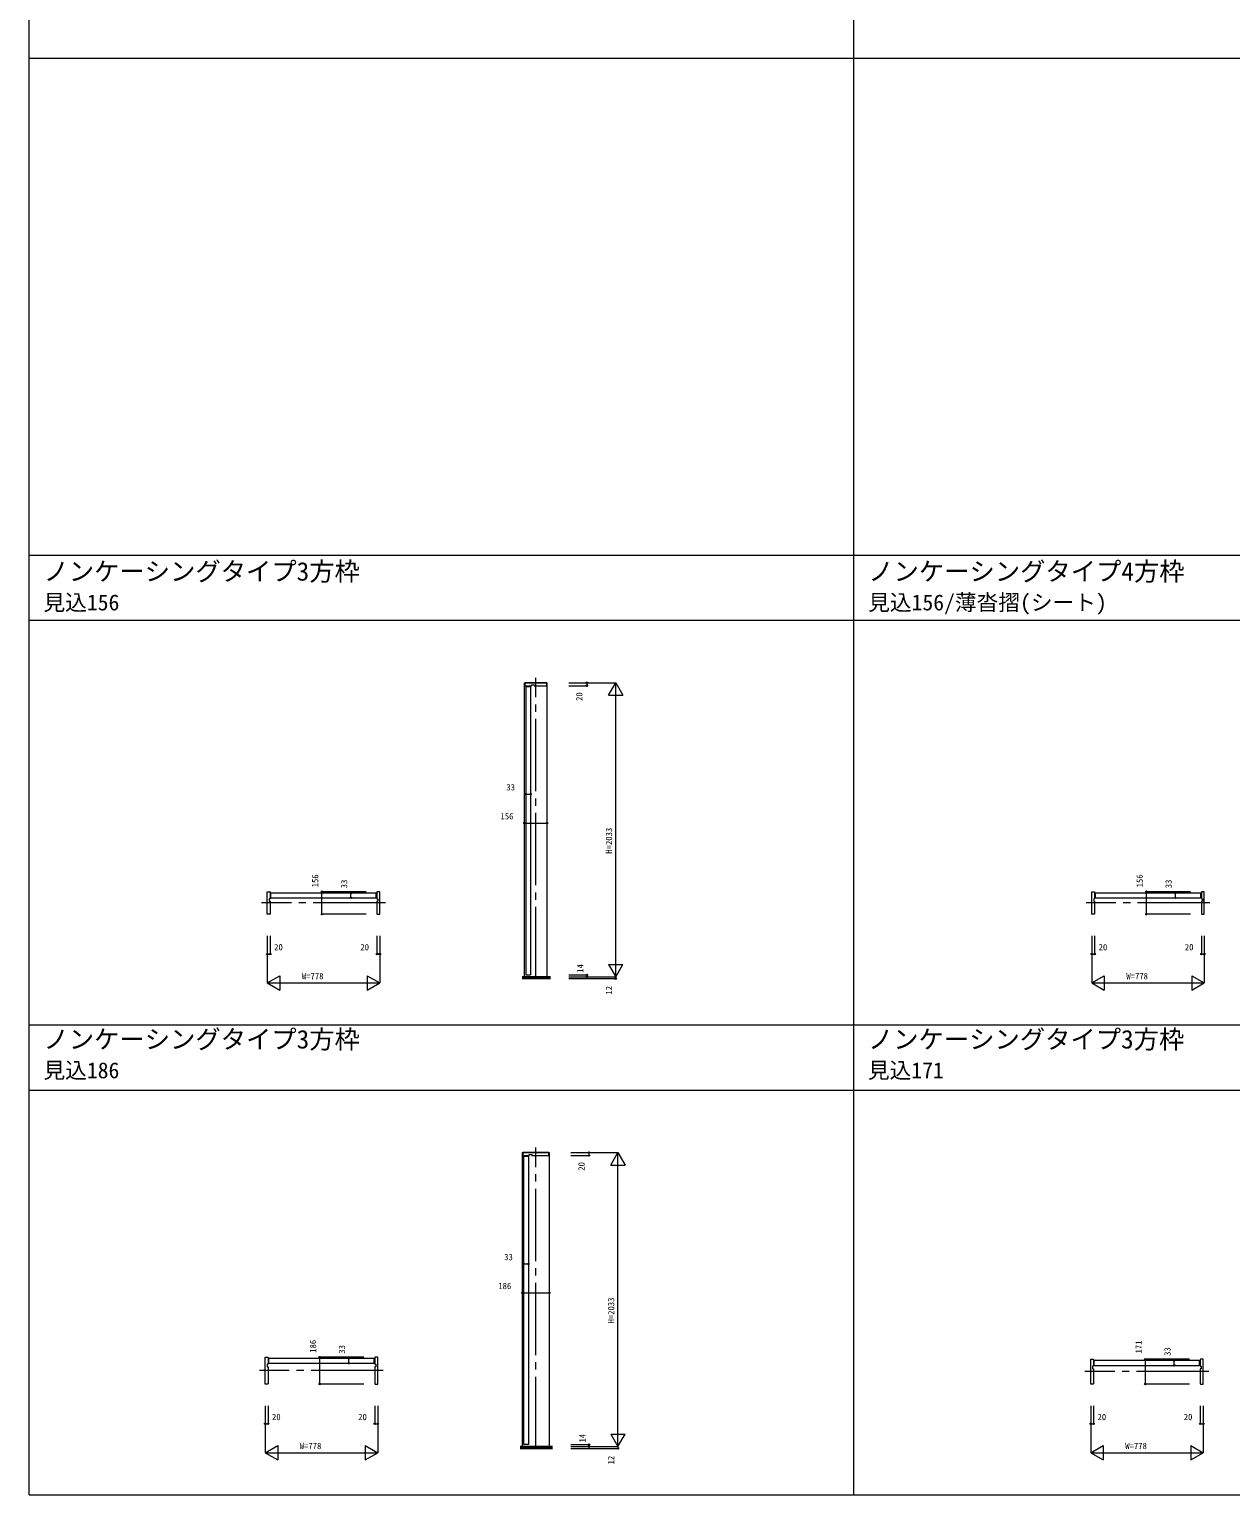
# Model space of a CAD drawing. Units: millimetres, scale not verified. Extents: x -14341 to 14341, y -10000 to 10000.
# Drawn here: x -14341 to -6034, y -10000 to 130 of the extents above; entities that cross this region are included whole.
import ezdxf
from ezdxf.enums import TextEntityAlignment as Align

# ---------------------------------------------------------------- set-up
doc = ezdxf.new("R2010")
doc.units = ezdxf.units.MM
doc.header["$LTSCALE"] = 50
doc.linetypes.add('USER1', pattern=[13, 10, -1, 1, -1])
doc.layers.add('0-0_0', color=7, linetype='Continuous')
for name, color, linetype, lineweight in [('0-1_YKK_F1', 7, 'Continuous', 18), ('0-4_YKK_N1', 2, 'Continuous', 18), ('0-5_YKK_B1', 4, 'Continuous', 18), ('0-6_YKK_Z1', 7, 'Continuous', 18)]:
    doc.layers.add(name, color=color, linetype=linetype, lineweight=lineweight)
doc.styles.add('ＭＳ ゴシック', font='')
doc.styles.get('ＭＳ ゴシック').set_extended_font_data('MS Gothic')

msp = doc.modelspace()

# ---------------------------------------------------------------- linework, layer by layer
at = {"layer": '0-1_YKK_F1'}
for p, q in [((-14340.51, -10000), (-14340.51, 10000)), ((-8640.51, -10000), (-8640.51, 9500)), ((-14340.51, -70), (14159.49, -70)), ((-14340.51, -3505), (14159.49, -3505)), ((-14340.51, -3955), (14159.49, -3955)), ((-14340.51, -6752.5), (14159.49, -6752.5)), ((-14340.51, -7202.5), (14159.49, -7202.5)), ((-14340.51, -10000), (14340.51, -10000))]:
    msp.add_line(p, q, dxfattribs=at)
at = {"layer": '0-4_YKK_N1'}
for p, q in [((-10611.01, -4387.5), (-10286.01, -4387.5)), ((-10611.01, -4407.5), (-10486.01, -4407.5)), ((-10486.01, -4387.5), (-10486.01, -4407.5)), ((-10336.01, -4474.1), (-10286.01, -4387.5)), ((-10286.01, -6420.5), (-10286.01, -4387.5)), ((-10286.01, -4387.5), (-10236.01, -4474.1)), ((-10336.01, -4474.1), (-10236.01, -4474.1)), ((-10908.01, -5156.88), (-10875.01, -5156.88)), ((-10917.01, -5356.88), (-10761.01, -5356.88)), ((-12317.01, -5987.5), (-12317.01, -5831.5)), ((-12012.01, -5831.5), (-12317.01, -5831.5)), ((-12117.01, -5873.5), (-12117.01, -5840.5)), ((-6617.01, -5987.5), (-6617.01, -5831.5)), ((-6312.01, -5831.5), (-6617.01, -5831.5)), ((-6417.01, -5873.5), (-6417.01, -5840.5)), ((-12012.01, -5987.5), (-12317.01, -5987.5)), ((-6312.01, -5987.5), (-6617.01, -5987.5)), ((-12695.01, -6137.5), (-12695.01, -6462.5)), ((-12675.01, -6137.5), (-12675.01, -6262.5)), ((-11917.01, -6137.5), (-11917.01, -6462.5)), ((-6995.01, -6137.5), (-6995.01, -6462.5)), ((-6975.01, -6137.5), (-6975.01, -6262.5)), ((-6217.01, -6137.5), (-6217.01, -6462.5)), ((-12695.01, -6262.5), (-12675.01, -6262.5)), ((-6995.01, -6262.5), (-6975.01, -6262.5)), ((-10336.01, -6333.9), (-10236.01, -6333.9)), ((-10336.01, -6333.9), (-10286.01, -6420.5)), ((-10286.01, -6420.5), (-10236.01, -6333.9)), ((-12695.01, -6462.5), (-12608.41, -6412.5)), ((-12695.01, -6462.5), (-11917.01, -6462.5)), ((-12695.01, -6462.5), (-12608.41, -6512.5)), ((-12608.41, -6412.5), (-12608.41, -6512.5)), ((-12003.61, -6412.5), (-12003.61, -6512.5)), ((-12003.61, -6412.5), (-11917.01, -6462.5)), ((-12003.61, -6512.5), (-11917.01, -6462.5)), ((-10611.01, -6420.5), (-10286.01, -6420.5)), ((-10611.01, -6432.5), (-10286.01, -6432.5)), ((-10286.01, -6420.5), (-10286.01, -6432.5)), ((-6995.01, -6462.5), (-6908.41, -6412.5)), ((-6995.01, -6462.5), (-6217.01, -6462.5)), ((-6995.01, -6462.5), (-6908.41, -6512.5)), ((-6908.41, -6412.5), (-6908.41, -6512.5)), ((-6303.61, -6412.5), (-6303.61, -6512.5)), ((-6303.61, -6412.5), (-6217.01, -6462.5)), ((-6303.61, -6512.5), (-6217.01, -6462.5)), ((-10596.01, -7635), (-10271.01, -7635)), ((-10596.01, -7655), (-10471.01, -7655)), ((-10471.01, -7635), (-10471.01, -7655)), ((-10321.01, -7721.6), (-10271.01, -7635)), ((-10271.01, -9668), (-10271.01, -7635)), ((-10271.01, -7635), (-10221.01, -7721.6)), ((-10321.01, -7721.6), (-10221.01, -7721.6)), ((-10923.01, -8404.38), (-10890.01, -8404.38)), ((-10932.01, -8604.38), (-10746.01, -8604.38)), ((-12332.01, -9235), (-12332.01, -9049)), ((-12027.01, -9049), (-12332.01, -9049)), ((-12132.01, -9091), (-12132.01, -9058)), ((-6624.51, -9235), (-6624.51, -9064)), ((-6319.51, -9064), (-6624.51, -9064)), ((-6424.51, -9106), (-6424.51, -9073)), ((-12027.01, -9235), (-12332.01, -9235)), ((-6319.51, -9235), (-6624.51, -9235)), ((-12710.01, -9385), (-12710.01, -9710)), ((-12690.01, -9385), (-12690.01, -9510)), ((-11932.01, -9385), (-11932.01, -9710)), ((-7002.51, -9385), (-7002.51, -9710)), ((-6982.51, -9385), (-6982.51, -9510)), ((-6224.51, -9385), (-6224.51, -9710)), ((-12710.01, -9510), (-12690.01, -9510)), ((-7002.51, -9510), (-6982.51, -9510)), ((-10321.01, -9581.4), (-10221.01, -9581.4)), ((-10321.01, -9581.4), (-10271.01, -9668)), ((-10271.01, -9668), (-10221.01, -9581.4)), ((-12710.01, -9710), (-12623.41, -9660)), ((-12710.01, -9710), (-11932.01, -9710)), ((-12710.01, -9710), (-12623.41, -9760)), ((-12623.41, -9660), (-12623.41, -9760)), ((-12018.61, -9660), (-12018.61, -9760)), ((-12018.61, -9660), (-11932.01, -9710)), ((-12018.61, -9760), (-11932.01, -9710)), ((-10596.01, -9668), (-10271.01, -9668)), ((-10596.01, -9680), (-10271.01, -9680)), ((-10271.01, -9668), (-10271.01, -9680)), ((-7002.51, -9710), (-6915.91, -9660)), ((-7002.51, -9710), (-6224.51, -9710)), ((-7002.51, -9710), (-6915.91, -9760)), ((-6915.91, -9660), (-6915.91, -9760)), ((-6311.11, -9660), (-6311.11, -9760)), ((-6311.11, -9660), (-6224.51, -9710)), ((-6311.11, -9760), (-6224.51, -9710))]:
    msp.add_line(p, q, dxfattribs=at)
for points in [[(-11937.01, -6137.5), (-11937.01, -6262.5), (-11917.01, -6262.5)], [(-6237.01, -6137.5), (-6237.01, -6262.5), (-6217.01, -6262.5)], [(-10611.01, -6406.5), (-10486.01, -6406.5), (-10486.01, -6420.5)], [(-11952.01, -9385), (-11952.01, -9510), (-11932.01, -9510)], [(-6244.51, -9385), (-6244.51, -9510), (-6224.51, -9510)], [(-10596.01, -9654), (-10471.01, -9654), (-10471.01, -9668)]]:
    msp.add_lwpolyline(points, dxfattribs=at)
for centre in [(-10486.01, -4387.5), (-10486.01, -4407.5), (-10908.01, -5156.88), (-10875.01, -5156.88), (-10917.01, -5356.88), (-10761.01, -5356.88), (-12317.01, -5831.5), (-12117.01, -5840.5), (-12117.01, -5873.5), (-6617.01, -5831.5), (-6417.01, -5840.5), (-6417.01, -5873.5), (-12317.01, -5987.5), (-6617.01, -5987.5), (-12695.01, -6262.5), (-12675.01, -6262.5), (-11937.01, -6262.5), (-11917.01, -6262.5), (-6995.01, -6262.5), (-6975.01, -6262.5), (-6237.01, -6262.5), (-6217.01, -6262.5), (-10486.01, -6406.5), (-10486.01, -6420.5), (-10286.01, -6432.5), (-10471.01, -7635), (-10471.01, -7655), (-10923.01, -8404.38), (-10890.01, -8404.38), (-10932.01, -8604.38), (-10746.01, -8604.38), (-12332.01, -9049), (-12132.01, -9058), (-12132.01, -9091), (-6624.51, -9064), (-6424.51, -9073), (-6424.51, -9106), (-12332.01, -9235), (-6624.51, -9235), (-12710.01, -9510), (-12690.01, -9510), (-11952.01, -9510), (-11932.01, -9510), (-7002.51, -9510), (-6982.51, -9510), (-6244.51, -9510), (-6224.51, -9510), (-10471.01, -9654), (-10471.01, -9668), (-10271.01, -9680)]:
    msp.add_circle(centre, 5, dxfattribs=at)
at = {"layer": '0-5_YKK_B1'}
for p, q in [((-10917.01, -6420.5), (-10917.01, -4387.5)), ((-10917.01, -4387.5), (-10761.01, -4387.5)), ((-10908.01, -4412.5), (-10908.01, -6406.5)), ((-10850.51, -4407.5), (-10765.51, -4407.5)), ((-10761.01, -6420.5), (-10761.01, -4387.5)), ((-12670.01, -5842.5), (-12668.01, -5840.5)), ((-12670.01, -5871.5), (-12670.01, -5842.5)), ((-12670.01, -5871.5), (-12668.01, -5873.5)), ((-12668.01, -5840.5), (-11944.01, -5840.5)), ((-12668.01, -5873.5), (-11944.01, -5873.5)), ((-11942.01, -5842.5), (-11944.01, -5840.5)), ((-11942.01, -5871.5), (-11944.01, -5873.5)), ((-11942.01, -5871.5), (-11942.01, -5842.5)), ((-6970.01, -5842.5), (-6968.01, -5840.5)), ((-6970.01, -5871.5), (-6970.01, -5842.5)), ((-6970.01, -5871.5), (-6968.01, -5873.5)), ((-6968.01, -5840.5), (-6244.01, -5840.5)), ((-6968.01, -5873.5), (-6244.01, -5873.5)), ((-6242.01, -5842.5), (-6244.01, -5840.5)), ((-6242.01, -5871.5), (-6244.01, -5873.5)), ((-6242.01, -5871.5), (-6242.01, -5842.5)), ((-12675.01, -5898), (-12675.01, -5985.5)), ((-11937.01, -5898), (-11937.01, -5985.5)), ((-6975.01, -5898), (-6975.01, -5985.5)), ((-6237.01, -5898), (-6237.01, -5985.5)), ((-10917.01, -6420.5), (-10761.01, -6420.5)), ((-10908.01, -6406.5), (-10875.01, -6406.5)), ((-10932.01, -7635), (-10932.01, -9668)), ((-10932.01, -7635), (-10746.01, -7635)), ((-10923.01, -7660), (-10923.01, -9654)), ((-10865.51, -7655), (-10750.51, -7655)), ((-10746.01, -7635), (-10746.01, -9668)), ((-12690.01, -9115.5), (-12690.01, -9233)), ((-12685.01, -9060), (-12683.01, -9058)), ((-12685.01, -9089), (-12685.01, -9060)), ((-12685.01, -9089), (-12683.01, -9091)), ((-11959.01, -9058), (-12683.01, -9058)), ((-12683.01, -9091), (-11959.01, -9091)), ((-11957.01, -9060), (-11959.01, -9058)), ((-11957.01, -9089), (-11959.01, -9091)), ((-11957.01, -9089), (-11957.01, -9060)), ((-11952.01, -9115.5), (-11952.01, -9233)), ((-6977.51, -9075), (-6975.51, -9073)), ((-6977.51, -9104), (-6977.51, -9075)), ((-6977.51, -9104), (-6975.51, -9106)), ((-6251.51, -9073), (-6975.51, -9073)), ((-6975.51, -9106), (-6251.51, -9106)), ((-6249.51, -9075), (-6251.51, -9073)), ((-6249.51, -9104), (-6251.51, -9106)), ((-6249.51, -9104), (-6249.51, -9075)), ((-6982.51, -9130.5), (-6982.51, -9233)), ((-6244.51, -9130.5), (-6244.51, -9233)), ((-10932.01, -9668), (-10746.01, -9668)), ((-10890.01, -9654), (-10923.01, -9654))]:
    msp.add_line(p, q, dxfattribs=at)
for points in [[(-10763.51, -4405.5), (-10763.51, -4387.5), (-10914.51, -4387.5), (-10914.51, -4405.5)], [(-10912.51, -4407.5), (-10868.51, -4407.5), (-10868.51, -4401), (-10850.51, -4401), (-10850.51, -4407.5)], [(-10908.01, -4412.5), (-10875.01, -4412.5), (-10875.01, -6406.5)], [(-12677.01, -5987.5), (-12695.01, -5987.5), (-12695.01, -5831.5), (-12677.01, -5831.5)], [(-12675.01, -5833.5), (-12675.01, -5880), (-12681.51, -5880), (-12681.51, -5898), (-12675.01, -5898)], [(-11937.01, -5833.5), (-11937.01, -5880), (-11930.51, -5880), (-11930.51, -5898), (-11937.01, -5898)], [(-11935.01, -5987.5), (-11917.01, -5987.5), (-11917.01, -5831.5), (-11935.01, -5831.5)], [(-6977.01, -5987.5), (-6995.01, -5987.5), (-6995.01, -5831.5), (-6977.01, -5831.5)], [(-6975.01, -5833.5), (-6975.01, -5880), (-6981.51, -5880), (-6981.51, -5898), (-6975.01, -5898)], [(-6237.01, -5833.5), (-6237.01, -5880), (-6230.51, -5880), (-6230.51, -5898), (-6237.01, -5898)], [(-6235.01, -5987.5), (-6217.01, -5987.5), (-6217.01, -5831.5), (-6235.01, -5831.5)], [(-10748.51, -7653), (-10748.51, -7635), (-10929.51, -7635), (-10929.51, -7653)], [(-10927.51, -7655), (-10883.51, -7655), (-10883.51, -7648.5), (-10865.51, -7648.5), (-10865.51, -7655)], [(-10923.01, -7660), (-10890.01, -7660), (-10890.01, -9654)], [(-12692.01, -9235), (-12710.01, -9235), (-12710.01, -9049), (-12692.01, -9049)], [(-12690.01, -9051), (-12690.01, -9097.5), (-12696.51, -9097.5), (-12696.51, -9115.5), (-12690.01, -9115.5)], [(-11952.01, -9051), (-11952.01, -9097.5), (-11945.51, -9097.5), (-11945.51, -9115.5), (-11952.01, -9115.5)], [(-11950.01, -9235), (-11932.01, -9235), (-11932.01, -9049), (-11950.01, -9049)], [(-6984.51, -9235), (-7002.51, -9235), (-7002.51, -9064), (-6984.51, -9064)], [(-6982.51, -9066), (-6982.51, -9112.5), (-6989.01, -9112.5), (-6989.01, -9130.5), (-6982.51, -9130.5)], [(-6244.51, -9066), (-6244.51, -9112.5), (-6238.01, -9112.5), (-6238.01, -9130.5), (-6244.51, -9130.5)], [(-6242.51, -9235), (-6224.51, -9235), (-6224.51, -9064), (-6242.51, -9064)]]:
    msp.add_lwpolyline(points, dxfattribs=at)
for centre, start, end in [((-10912.51, -4405.5), 180, 270), ((-10765.51, -4405.5), 270, 0), ((-12677.01, -5833.5), 0, 90), ((-11935.01, -5833.5), 90, 180), ((-6977.01, -5833.5), 0, 90), ((-6235.01, -5833.5), 90, 180), ((-12677.01, -5985.5), 270, 0), ((-11935.01, -5985.5), 180, 270), ((-6977.01, -5985.5), 270, 0), ((-6235.01, -5985.5), 180, 270), ((-10927.51, -7653), 180, 270), ((-10750.51, -7653), 270, 0), ((-12692.01, -9051), 0, 90), ((-11950.01, -9051), 90, 180), ((-6984.51, -9066), 0, 90), ((-6242.51, -9066), 90, 180), ((-12692.01, -9233), 270, 0), ((-11950.01, -9233), 180, 270), ((-6984.51, -9233), 270, 0), ((-6242.51, -9233), 180, 270)]:
    msp.add_arc(centre, 2, start, end, dxfattribs=at)
at = {"layer": '0-6_YKK_Z1', "linetype": 'USER1'}
for p, q in [((-10839.01, -6437.21), (-10839.01, -4353.5)), ((-11877.88, -5909.5), (-12734.42, -5909.5)), ((-6177.88, -5909.5), (-7034.42, -5909.5)), ((-10839.01, -9684.71), (-10839.01, -7601)), ((-11892.88, -9142), (-12749.42, -9142)), ((-6185.38, -9149.5), (-7041.92, -9149.5))]:
    msp.add_line(p, q, dxfattribs=at)
at = {"layer": '0-6_YKK_Z1'}
for p, q in [((-10736.05, -6420.5), (-10932.63, -6420.5)), ((-10736.05, -6422.9), (-10932.63, -6422.9)), ((-10736.05, -6425.3), (-10932.63, -6425.3)), ((-10736.05, -6427.7), (-10932.63, -6427.7)), ((-10736.05, -6430.1), (-10932.63, -6430.1)), ((-10932.63, -6432.5), (-10736.05, -6432.5)), ((-10722.4, -9668), (-10947.63, -9668)), ((-10722.4, -9670.4), (-10947.63, -9670.4)), ((-10722.4, -9672.8), (-10947.63, -9672.8)), ((-10722.4, -9675.2), (-10947.63, -9675.2)), ((-10722.4, -9677.6), (-10947.63, -9677.6)), ((-10947.63, -9680), (-10722.4, -9680))]:
    msp.add_line(p, q, dxfattribs=at)

# ---------------------------------------------------------------- texts
at = {"layer": '0-0_0', "style": 'ＭＳ ゴシック'}
for s, height, p in [('ノンケーシングタイプ3方枠', 128.3, (-14242.51, -3719.88)), ('ノンケーシングタイプ4方枠', 128.3, (-8540.51, -3719.88)), ('見込156', 110, (-14242.51, -3919.93)), ('見込156/薄沓摺(シート)', 110, (-8540.51, -3919.93)), ('ノンケーシングタイプ3方枠', 128.3, (-14242.51, -6954.22)), ('ノンケーシングタイプ3方枠', 128.3, (-8542.51, -6954.22)), ('見込186', 110, (-14242.51, -7154.27)), ('見込171', 110, (-8542.51, -7154.27))]:
    msp.add_text(s, height=height, dxfattribs=at).set_placement(p, align=Align.BOTTOM_LEFT)
at = {"layer": '0-4_YKK_N1', "color": 7, "style": 'ＭＳ ゴシック'}
for s, p in [('20', (-10502.88, -4513.03)), ('H=2033', (-10298.01, -5569)), ('156', (-12329.01, -5801.43)), ('33', (-12129.01, -5807.76)), ('156', (-6629.01, -5801.43)), ('33', (-6429.01, -5807.76)), ('14', (-10496.76, -6391.87)), ('12', (-10298.01, -6543.16)), ('20', (-10487.88, -7760.53)), ('H=2033', (-10283.01, -8816.5)), ('186', (-12344.01, -9018.93)), ('33', (-12144.01, -9025.26)), ('171', (-6636.51, -9023.93)), ('33', (-6436.51, -9040.26)), ('14', (-10481.76, -9639.37)), ('12', (-10283.01, -9790.66))]:
    msp.add_text(s, height=43.99, rotation=90, dxfattribs=at).set_placement(p, align=Align.BOTTOM_LEFT)
for s, p in [('33', (-11042.2, -5144.88)), ('156', (-11083.11, -5344.88)), ('20', (-12647.68, -6250.5)), ('20', (-12051.6, -6250.5)), ('20', (-6947.68, -6250.5)), ('20', (-6351.6, -6250.5)), ('W=778', (-12456.01, -6450.5)), ('W=778', (-6756.01, -6450.5)), ('33', (-11057.2, -8392.38)), ('186', (-11098.11, -8592.38)), ('20', (-12662.68, -9498)), ('20', (-12066.6, -9498)), ('20', (-6955.18, -9498)), ('20', (-6359.1, -9498)), ('W=778', (-12471.01, -9698)), ('W=778', (-6763.51, -9698))]:
    msp.add_text(s, height=43.99, dxfattribs=at).set_placement(p, align=Align.BOTTOM_LEFT)

doc.saveas('drawing.dxf')
